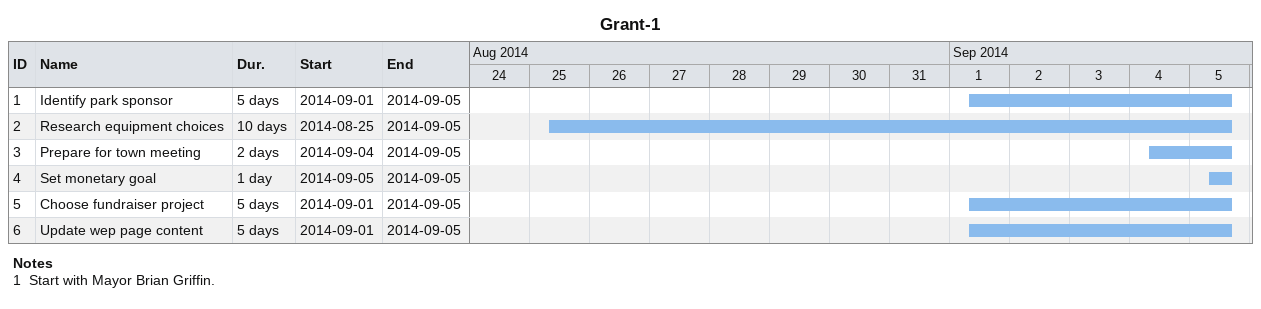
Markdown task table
Grant-1

| ID | Task | Duration | Start | Finish |
|---|---|---|---|---|
| 1 | Identify park sponsor | 5d | 2014-09-01 | 2014-09-05 |
| 2 | Research equipment choices | 10d | 2014-08-25 | 2014-09-05 |
| 3 | Prepare for town meeting | 2d | 2014-09-04 | 2014-09-05 |
| 4 | Set monetary goal | 1d | 2014-09-05 | 2014-09-05 |
| 5 | Choose fundraiser project | 5d | 2014-09-01 | 2014-09-05 |
| 6 | Update wep page content | 5d | 2014-09-01 | 2014-09-05 |

Notes
- 1: Start with Mayor Brian Griffin.
